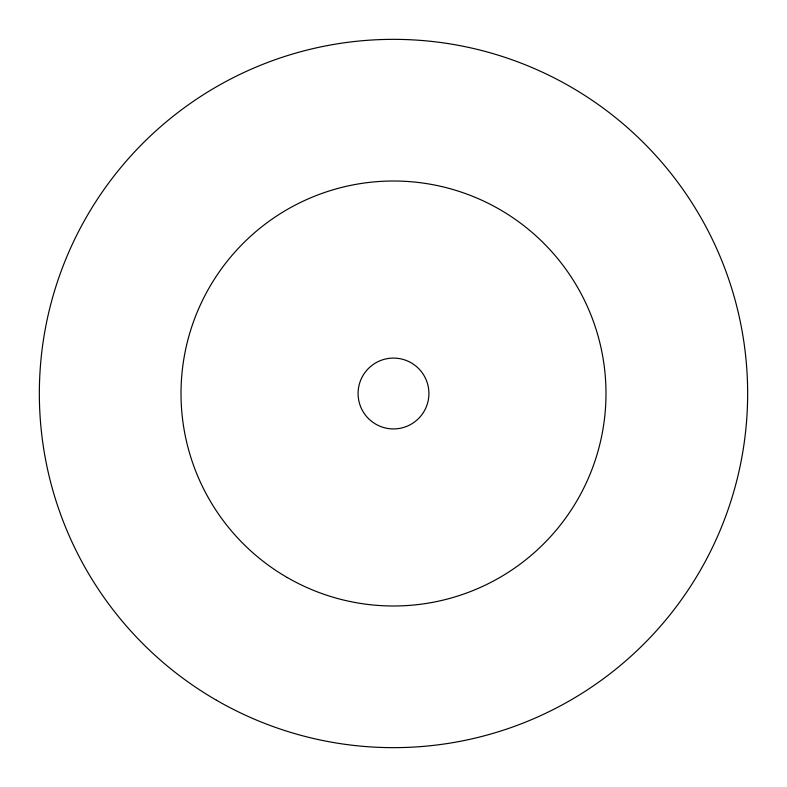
<?xml version="1.0" encoding="UTF-8"?>
<svg xmlns="http://www.w3.org/2000/svg" width="787" height="787" viewBox="0 0 787 787"><rect width="100%" height="100%" fill="white"/><g stroke="black" fill="none" stroke-linecap="round" stroke-linejoin="round"><path stroke-width="1.18" d="M287.255 577.52A212.49 212.49 0 0 0 605.99 393.5A212.49 212.49 0 0 0 287.255 209.48A212.49 212.49 0 0 0 287.255 577.52M368.454 418.546A35.415 35.415 0 0 0 427.705 402.669A35.415 35.415 0 0 0 384.331 359.295A35.415 35.415 0 0 0 368.454 418.546M216.425 700.204A354.15 354.15 0 0 0 747.65 393.5A354.15 354.15 0 0 0 216.425 86.796A354.15 354.15 0 0 0 216.425 700.204"/></g></svg>
